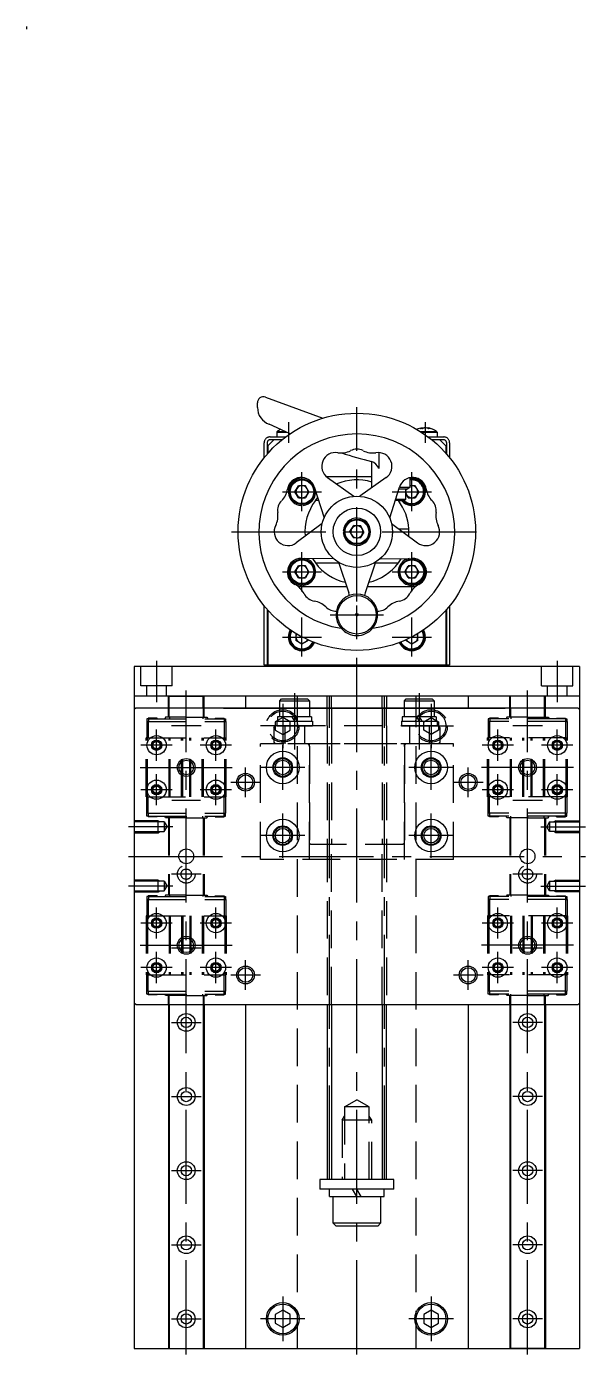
# Model space of a CAD drawing. Extents: x -56 to 493, y -18 to 520.
# Drawn here: x 304.6 to 492.9, y -2 to 445.9 of the extents above; entities that cross this region are included whole.
import ezdxf

# ---------------------------------------------------------------- set-up
doc = ezdxf.new("R2010")
doc.units = 0
for name, pattern in [('CENTER', [50.8, 31.75, -6.35, 6.35, -6.35]), ('DASHED', [19.05, 12.7, -6.35]), ('PHANTOM', [63.5, 31.75, -6.35, 6.35, -6.35, 6.35, -6.35])]:
    doc.linetypes.add(name, pattern=pattern)
doc.layers.get('0').update_dxf_attribs({"linetype": 'CONTINUOUS'})
doc.layers.add('CENTER', color=1, linetype='CENTER')

msp = doc.modelspace()

# ---------------------------------------------------------------- linework, layer by layer
at = {"color": 7, "linetype": 'CONTINUOUS'}
for p, q in [((304.6, 445.91), (304.6, 445.08)), ((382.39, 317.42), (382.39, 319)), ((385.07, 320.88), (404.44, 313.83)), ((389.03, 309.33), (391.59, 309.33)), ((437.22, 309.33), (441.83, 309.33)), ((437.88, 310.52), (437.93, 310.52)), ((438.72, 310.52), (438.56, 310.52)), ((438.72, 310.52), (439.22, 310.52)), ((439.88, 310.52), (439.84, 310.52)), ((439.88, 310.52), (439.89, 310.52)), ((441.83, 309.33), (442.74, 309.33)), ((387.89, 306.5), (385.89, 304.5)), ((390.61, 306.5), (387.89, 306.5)), ((388.89, 309.04), (388.89, 307.5)), ((388.89, 309.04), (392.24, 309.04)), ((437.67, 309.04), (441.94, 309.04)), ((443.89, 306.5), (441.16, 306.5)), ((441.94, 309.04), (442.89, 309.04)), ((442.89, 309.04), (442.89, 307.5)), ((445.89, 304.5), (443.89, 306.5)), ((385.89, 304.5), (385.89, 301.96)), ((423.23, 302.23), (423.23, 296.86)), ((445.89, 304.5), (445.89, 301.96)), ((420.89, 290.3), (420.89, 299.2)), ((420.89, 294), (405.71, 294)), ((405.99, 293.78), (414.89, 287.46)), ((425.76, 293.76), (416.89, 287.46)), ((433.89, 290.5), (433.89, 293.74)), ((395.03, 289), (396.21, 291.04)), ((396.21, 286.96), (395.03, 289)), ((398.56, 291.04), (396.21, 291.04)), ((396.21, 286.96), (398.56, 286.96)), ((399.74, 289), (398.56, 291.04)), ((399.74, 289), (398.56, 286.96)), ((401.53, 290.62), (404.82, 280.15)), ((401.89, 286), (402.67, 286.98)), ((426.95, 280.15), (430.2, 290.53)), ((430.04, 290), (433.02, 290)), ((430.19, 290.5), (433.89, 290.5)), ((432.39, 289.62), (432.61, 290)), ((432.39, 286.5), (432.39, 290)), ((433.21, 286.96), (432.39, 288.38)), ((433.89, 290.5), (433.02, 290)), ((433.21, 286.96), (435.56, 286.96)), ((435.56, 291.04), (433.89, 291.04)), ((436.74, 289), (435.56, 291.04)), ((436.74, 289), (435.56, 286.96)), ((397.05, 284.76), (397.02, 284.41)), ((397.72, 284.76), (397.75, 284.41)), ((402.98, 286), (401.89, 286)), ((429.89, 286), (428.78, 286)), ((428.94, 286.5), (432.39, 286.5)), ((429.89, 286), (431.89, 286)), ((432.39, 286.5), (431.89, 286)), ((434.05, 284.76), (434.02, 284.41)), ((434.72, 284.76), (434.75, 284.41)), ((404.2, 278.24), (395.47, 271.75)), ((427.57, 278.24), (436.3, 271.75)), ((411.65, 275.83), (411.3, 275.86)), ((411.65, 275.17), (411.3, 275.14)), ((413.53, 275.62), (414.82, 277.6)), ((414.6, 273.52), (413.53, 275.62)), ((414.6, 273.52), (416.96, 273.4)), ((417.17, 277.48), (414.82, 277.6)), ((418.24, 275.38), (416.96, 273.4)), ((418.24, 275.38), (417.17, 277.48)), ((429.92, 276.5), (433.36, 276.5)), ((433.36, 273.94), (433.36, 276.5)), ((408.05, 266.41), (397.09, 266.53)), ((400.88, 266.49), (401.89, 265)), ((401.89, 265), (409.75, 265)), ((409.67, 265.24), (413.14, 254.92)), ((422.11, 265.24), (418.63, 254.92)), ((422.03, 265), (429.89, 265)), ((423.72, 266.41), (434.61, 266.53)), ((395.03, 262), (396.21, 264.04)), ((396.21, 259.96), (395.03, 262)), ((398.56, 264.04), (396.21, 264.04)), ((396.21, 259.96), (398.56, 259.96)), ((399.74, 262), (398.56, 264.04)), ((399.74, 262), (398.56, 259.96)), ((432.03, 262), (433.21, 264.04)), ((433.21, 259.96), (432.03, 262)), ((435.56, 264.04), (433.21, 264.04)), ((433.21, 259.96), (435.56, 259.96)), ((436.74, 262), (435.56, 264.04)), ((436.74, 262), (435.56, 259.96)), ((396.05, 257), (412.44, 257)), ((397.05, 257.76), (397.02, 257.41)), ((397.72, 257.76), (397.75, 257.41)), ((419.33, 257), (435.65, 257)), ((434.05, 257.76), (434.02, 257.41)), ((434.72, 257.76), (434.75, 257.41)), ((385.89, 249.04), (385.89, 230.5)), ((445.89, 249.04), (445.89, 230.5)), ((395.34, 241.18), (395.34, 238.82)), ((397.39, 237.64), (395.34, 238.82)), ((399.43, 238.82), (397.39, 237.64)), ((399.43, 238.82), (399.43, 239.04)), ((432.34, 239.04), (432.34, 238.82)), ((434.39, 237.64), (432.34, 238.82)), ((436.43, 238.82), (434.39, 237.64)), ((436.43, 238.82), (436.43, 241.18)), ((438.62, 240.33), (438.97, 240.36)), ((438.62, 239.67), (438.97, 239.64)), ((340.89, 230), (340.89, 0)), ((490.89, 230), (340.89, 230)), ((445.89, 230.5), (385.89, 230.5)), ((385.89, 230), (385.89, 230.5)), ((387.89, 230.5), (387.89, 230)), ((443.89, 230), (443.89, 230.5)), ((445.89, 230.5), (445.89, 230)), ((490.89, 230), (490.89, 0)), ((490.89, 220), (340.89, 220)), ((352.39, 220), (364.39, 220)), ((352.39, 216), (352.39, 220)), ((352.69, 216), (352.69, 220)), ((364.09, 216), (364.09, 220)), ((364.39, 216), (364.39, 220)), ((378.39, 220), (378.39, 216)), ((405.89, 216), (405.89, 220)), ((407.39, 216), (407.39, 220)), ((424.39, 216), (424.39, 220)), ((425.89, 220), (425.89, 216)), ((453.39, 220), (453.39, 216)), ((479.39, 220), (467.39, 220)), ((467.39, 216), (467.39, 220)), ((467.69, 216), (467.69, 220)), ((479.09, 216), (479.09, 220)), ((479.39, 216), (479.39, 220)), ((341.39, 216), (340.89, 215.5)), ((341.39, 216), (340.89, 215.5)), ((340.89, 215.5), (340.89, 116.5)), ((340.89, 215.5), (340.89, 116.5)), ((490.39, 216), (341.39, 216)), ((490.39, 216), (341.39, 216)), ((370.89, 216), (365.89, 216)), ((370.89, 216), (460.89, 216)), ((389.89, 218.5), (390.49, 219.1)), ((389.89, 218.5), (399.89, 218.5)), ((389.89, 216), (389.89, 218.5)), ((390.49, 219.1), (399.29, 219.1)), ((399.29, 219.1), (399.89, 218.5)), ((399.89, 218.5), (399.89, 216)), ((431.89, 218.5), (432.49, 219.1)), ((431.89, 218.5), (441.89, 218.5)), ((431.89, 216), (431.89, 218.5)), ((432.49, 219.1), (441.29, 219.1)), ((441.29, 219.1), (441.89, 218.5)), ((441.89, 218.5), (441.89, 216)), ((460.89, 216), (465.89, 216)), ((490.39, 216), (490.89, 215.5)), ((490.39, 216), (490.89, 215.5)), ((490.89, 215.5), (490.89, 116.5)), ((490.89, 215.5), (490.89, 116.5)), ((341.39, 116), (340.89, 116.5)), ((341.39, 116), (340.89, 116.5)), ((490.39, 116), (490.89, 116.5)), ((490.39, 116), (490.89, 116.5)), ((341.39, 116), (490.39, 116)), ((341.39, 116), (490.39, 116)), ((352.39, 116), (352.39, 0)), ((352.69, 116), (352.69, 0)), ((364.09, 116), (364.09, 0)), ((364.39, 116), (364.39, 0)), ((370.89, 116), (408.89, 116)), ((378.39, 116), (378.39, 0)), ((404.89, 116), (426.89, 116)), ((405.89, 116), (405.89, 57)), ((407.39, 116), (407.39, 57)), ((408.89, 116), (422.89, 116)), ((422.89, 116), (460.89, 116)), ((424.39, 116), (424.39, 57)), ((425.89, 57), (425.89, 116)), ((453.39, 116), (453.39, 0)), ((467.39, 116), (467.39, 0)), ((467.69, 116), (467.69, 0)), ((479.09, 116), (479.09, 0)), ((479.39, 116), (479.39, 0)), ((428.39, 57), (403.39, 57)), ((403.39, 57), (403.39, 53.8)), ((428.39, 53.8), (403.39, 53.8)), ((425.89, 57), (405.89, 57)), ((425.09, 53.8), (406.69, 53.8)), ((406.69, 51.3), (406.69, 53.8)), ((415.89, 51.3), (414.44, 53.8)), ((417.33, 51.3), (415.89, 53.8)), ((425.09, 51.3), (425.09, 53.8)), ((428.39, 53.8), (428.39, 57)), ((406.69, 51.3), (425.09, 51.3)), ((407.89, 42.3), (407.89, 51.3)), ((423.89, 51.3), (423.89, 42.3)), ((423.89, 42.3), (407.89, 42.3)), ((408.89, 41.3), (407.89, 42.3)), ((422.89, 41.3), (408.89, 41.3)), ((423.89, 42.3), (422.89, 41.3)), ((390.89, 12.89), (388.39, 11.44)), ((388.39, 11.44), (388.39, 8.56)), ((393.39, 11.44), (390.89, 12.89)), ((393.39, 8.56), (393.39, 11.44)), ((440.89, 12.89), (438.39, 11.44)), ((438.39, 11.44), (438.39, 8.56)), ((443.39, 11.44), (440.89, 12.89)), ((443.39, 8.56), (443.39, 11.44)), ((388.39, 8.56), (390.89, 7.11)), ((390.89, 7.11), (393.39, 8.56)), ((438.39, 8.56), (440.89, 7.11)), ((440.89, 7.11), (443.39, 8.56)), ((352.39, 0), (364.39, 0)), ((479.39, 0), (467.39, 0)), ((340.89, 0), (490.89, 0))]:
    msp.add_line(p, q, dxfattribs=at)
at = {"color": 3, "linetype": 'PHANTOM'}
for p, q in [((384.64, 300.47), (384.64, 305.5)), ((385.64, 305.5), (385.64, 301.67)), ((386.64, 307.5), (391.89, 307.5)), ((390.61, 306.5), (386.64, 306.5)), ((439.89, 307.5), (445.14, 307.5)), ((445.14, 306.5), (441.16, 306.5)), ((446.14, 301.67), (446.14, 305.5)), ((447.14, 305.5), (447.14, 300.47)), ((384.64, 230.5), (384.64, 250.53)), ((385.64, 249.33), (385.64, 230.5)), ((446.14, 230.5), (446.14, 249.33)), ((447.14, 250.53), (447.14, 230.5)), ((385.64, 230.5), (384.64, 230.5)), ((385.89, 230.5), (385.64, 230.5)), ((446.14, 230.5), (445.89, 230.5)), ((447.14, 230.5), (446.14, 230.5))]:
    msp.add_line(p, q, dxfattribs=at)
at = {"color": 3, "linetype": 'DASHED'}
for p, q in [((343.14, 223.5), (343.14, 230)), ((353.64, 223.5), (353.64, 230)), ((478.14, 223.5), (478.14, 230)), ((488.64, 223.5), (488.64, 230)), ((353.64, 223.5), (343.14, 223.5)), ((345.09, 220), (345.09, 223.5)), ((351.69, 220), (351.69, 223.5)), ((395.89, 0), (395.89, 220)), ((435.89, 0), (435.89, 220)), ((478.14, 223.5), (488.64, 223.5)), ((480.09, 220), (480.09, 223.5)), ((486.69, 220), (486.69, 223.5)), ((352.39, 212.95), (352.39, 216)), ((352.69, 212.95), (352.69, 216)), ((364.09, 216), (364.09, 212.95)), ((364.39, 212.95), (364.39, 216)), ((389.89, 213.1), (389.89, 216)), ((399.89, 216), (399.89, 213.1)), ((405.89, 210), (405.89, 216)), ((405.89, 210), (405.89, 216)), ((407.39, 216), (407.39, 210)), ((407.39, 216), (407.39, 210)), ((424.39, 216), (424.39, 210)), ((424.39, 216), (424.39, 210)), ((425.89, 210), (425.89, 216)), ((425.89, 210), (425.89, 216)), ((431.89, 213.1), (431.89, 216)), ((441.89, 216), (441.89, 213.1)), ((467.39, 212.95), (467.39, 216)), ((467.69, 216), (467.69, 212.95)), ((479.09, 212.95), (479.09, 216)), ((479.39, 212.95), (479.39, 216)), ((345.09, 211.45), (345.09, 205.95)), ((345.59, 211.45), (345.09, 211.45)), ((345.14, 212.45), (345.14, 211.45)), ((345.64, 212.45), (345.14, 212.45)), ((345.59, 212.65), (345.59, 212.45)), ((348.59, 212.65), (345.59, 212.65)), ((345.59, 211.45), (371.19, 211.45)), ((345.59, 211.45), (345.59, 205.95)), ((345.64, 212.45), (371.14, 212.45)), ((345.64, 212.45), (345.64, 211.45)), ((348.59, 212.45), (348.59, 212.65)), ((351.46, 212.95), (351.16, 212.45)), ((352.76, 212.95), (351.46, 212.95)), ((358.39, 212.95), (352.76, 212.95)), ((352.76, 212.95), (352.76, 212.45)), ((358.39, 212.95), (364.02, 212.95)), ((358.39, 212.45), (358.39, 212.95)), ((364.02, 212.95), (364.02, 212.45)), ((364.02, 212.95), (365.32, 212.95)), ((365.32, 212.95), (365.62, 212.45)), ((368.19, 212.65), (368.19, 212.45)), ((368.19, 212.65), (371.19, 212.65)), ((371.14, 212.45), (371.14, 211.45)), ((371.14, 212.45), (371.64, 212.45)), ((371.19, 212.45), (371.19, 212.65)), ((371.19, 211.45), (371.19, 205.95)), ((371.19, 211.45), (371.69, 211.45)), ((371.64, 212.45), (371.64, 211.45)), ((371.69, 211.45), (371.69, 205.95)), ((390.89, 212.89), (388.39, 211.44)), ((388.39, 211.44), (388.39, 208.56)), ((388.89, 211.6), (400.89, 211.6)), ((388.89, 211.6), (388.89, 210)), ((400.59, 213.1), (389.19, 213.1)), ((389.19, 213.1), (389.19, 211.6)), ((393.39, 211.44), (390.89, 212.89)), ((393.39, 208.56), (393.39, 211.44)), ((394.02, 213.1), (394.89, 211.6)), ((394.89, 213.1), (395.75, 211.6)), ((400.59, 213.1), (400.59, 211.6)), ((400.89, 211.6), (400.89, 210)), ((430.89, 211.6), (442.89, 211.6)), ((430.89, 211.6), (430.89, 210)), ((442.59, 213.1), (431.19, 213.1)), ((431.19, 213.1), (431.19, 211.6)), ((436.02, 213.1), (436.89, 211.6)), ((436.89, 213.1), (437.75, 211.6)), ((438.39, 211.44), (440.89, 212.89)), ((438.39, 208.56), (438.39, 211.44)), ((440.89, 212.89), (443.39, 211.44)), ((442.59, 213.1), (442.59, 211.6)), ((442.89, 211.6), (442.89, 210)), ((443.39, 211.44), (443.39, 208.56)), ((460.59, 211.45), (460.09, 211.45)), ((460.09, 211.45), (460.09, 205.95)), ((460.64, 212.45), (460.14, 212.45)), ((460.14, 212.45), (460.14, 211.45)), ((460.59, 212.45), (460.59, 212.65)), ((463.59, 212.65), (460.59, 212.65)), ((486.19, 211.45), (460.59, 211.45)), ((460.59, 211.45), (460.59, 205.95)), ((486.14, 212.45), (460.64, 212.45)), ((460.64, 212.45), (460.64, 211.45)), ((463.59, 212.65), (463.59, 212.45)), ((466.46, 212.95), (466.16, 212.45)), ((467.76, 212.95), (466.46, 212.95)), ((473.39, 212.95), (467.76, 212.95)), ((467.76, 212.95), (467.76, 212.45)), ((473.39, 212.95), (479.02, 212.95)), ((473.39, 212.45), (473.39, 212.95)), ((479.02, 212.95), (480.32, 212.95)), ((479.02, 212.95), (479.02, 212.45)), ((480.32, 212.95), (480.62, 212.45)), ((483.19, 212.45), (483.19, 212.65)), ((483.19, 212.65), (486.19, 212.65)), ((486.14, 212.45), (486.14, 211.45)), ((486.14, 212.45), (486.64, 212.45)), ((486.19, 212.65), (486.19, 212.45)), ((486.19, 211.45), (486.19, 205.95)), ((486.19, 211.45), (486.69, 211.45)), ((486.64, 212.45), (486.64, 211.45)), ((486.69, 211.45), (486.69, 205.95)), ((387.89, 209.5), (388.39, 210)), ((387.89, 209.5), (387.89, 204.5)), ((443.39, 210), (388.39, 210)), ((388.39, 208.56), (390.89, 207.11)), ((388.89, 210), (400.89, 210)), ((390.89, 207.11), (393.39, 208.56)), ((391.59, 210), (391.59, 204)), ((398.19, 210), (398.19, 204)), ((405.89, 210), (405.89, 170)), ((405.89, 210), (405.89, 170)), ((407.39, 210), (407.39, 170)), ((407.39, 210), (407.39, 170)), ((424.39, 210), (424.39, 170)), ((424.39, 210), (424.39, 170)), ((425.89, 210), (425.89, 170)), ((425.89, 210), (425.89, 170)), ((430.89, 210), (442.89, 210)), ((433.59, 210), (433.59, 204)), ((440.89, 207.11), (438.39, 208.56)), ((440.19, 210), (440.19, 204)), ((443.39, 208.56), (440.89, 207.11)), ((443.89, 209.5), (443.39, 210)), ((443.89, 209.5), (443.89, 204.5)), ((344.89, 186.05), (344.89, 205.95)), ((345.39, 205.95), (344.89, 205.95)), ((345.39, 205.95), (371.39, 205.95)), ((345.39, 186.05), (345.39, 205.95)), ((352.59, 186.05), (352.59, 205.95)), ((352.99, 186.05), (352.99, 205.95)), ((356.79, 186.05), (356.79, 205.95)), ((357.19, 186.05), (357.19, 205.95)), ((359.59, 186.05), (359.59, 205.95)), ((359.99, 186.05), (359.99, 205.95)), ((363.79, 186.05), (363.79, 205.95)), ((364.19, 186.05), (364.19, 205.95)), ((371.39, 186.05), (371.39, 205.95)), ((371.39, 205.95), (371.89, 205.95)), ((371.89, 186.05), (371.89, 205.95)), ((448.39, 204), (383.39, 204)), ((383.39, 165), (383.39, 204)), ((387.89, 204.5), (388.39, 204)), ((443.39, 204), (388.39, 204)), ((399.89, 165), (399.89, 204)), ((399.89, 203.2), (399.89, 170.5)), ((431.89, 165), (431.89, 204)), ((431.89, 203.2), (431.89, 170.5)), ((443.89, 204.5), (443.39, 204)), ((448.39, 165), (448.39, 204)), ((459.89, 186.05), (459.89, 205.95)), ((460.39, 205.95), (459.89, 205.95)), ((486.39, 205.95), (460.39, 205.95)), ((460.39, 186.05), (460.39, 205.95)), ((467.59, 186.05), (467.59, 205.95)), ((467.99, 186.05), (467.99, 205.95)), ((471.79, 186.05), (471.79, 205.95)), ((472.19, 186.05), (472.19, 205.95)), ((474.59, 186.05), (474.59, 205.95)), ((474.99, 186.05), (474.99, 205.95)), ((478.79, 186.05), (478.79, 205.95)), ((479.19, 186.05), (479.19, 205.95)), ((486.39, 186.05), (486.39, 205.95)), ((486.39, 205.95), (486.89, 205.95)), ((486.89, 186.05), (486.89, 205.95)), ((345.39, 186.05), (344.89, 186.05)), ((345.09, 180.55), (345.09, 186.05)), ((345.39, 186.05), (371.39, 186.05)), ((345.59, 180.55), (345.59, 186.05)), ((371.19, 180.55), (371.19, 186.05)), ((371.39, 186.05), (371.89, 186.05)), ((371.69, 180.55), (371.69, 186.05)), ((460.39, 186.05), (459.89, 186.05)), ((460.09, 180.55), (460.09, 186.05)), ((486.39, 186.05), (460.39, 186.05)), ((460.59, 180.55), (460.59, 186.05)), ((486.19, 180.55), (486.19, 186.05)), ((486.39, 186.05), (486.89, 186.05)), ((486.69, 180.55), (486.69, 186.05)), ((345.59, 180.55), (345.09, 180.55)), ((345.14, 179.55), (345.14, 180.55)), ((345.64, 179.55), (345.14, 179.55)), ((345.59, 180.55), (371.19, 180.55)), ((345.59, 179.55), (345.59, 179.35)), ((348.59, 179.35), (345.59, 179.35)), ((345.64, 179.55), (345.64, 180.55)), ((345.64, 179.55), (371.14, 179.55)), ((348.59, 179.35), (348.59, 179.55)), ((351.46, 179.05), (351.16, 179.55)), ((352.76, 179.05), (352.76, 179.55)), ((358.39, 179.55), (358.39, 179.05)), ((364.02, 179.05), (364.02, 179.55)), ((365.32, 179.05), (365.62, 179.55)), ((368.19, 179.55), (368.19, 179.35)), ((368.19, 179.35), (371.19, 179.35)), ((371.14, 179.55), (371.14, 180.55)), ((371.14, 179.55), (371.64, 179.55)), ((371.19, 180.55), (371.69, 180.55)), ((371.19, 179.35), (371.19, 179.55)), ((371.64, 179.55), (371.64, 180.55)), ((460.59, 180.55), (460.09, 180.55)), ((460.14, 179.55), (460.14, 180.55)), ((460.64, 179.55), (460.14, 179.55)), ((486.19, 180.55), (460.59, 180.55)), ((460.59, 179.35), (460.59, 179.55)), ((463.59, 179.35), (460.59, 179.35)), ((460.64, 179.55), (460.64, 180.55)), ((486.14, 179.55), (460.64, 179.55)), ((463.59, 179.55), (463.59, 179.35)), ((466.46, 179.05), (466.16, 179.55)), ((467.76, 179.05), (467.76, 179.55)), ((473.39, 179.55), (473.39, 179.05)), ((479.02, 179.05), (479.02, 179.55)), ((480.32, 179.05), (480.62, 179.55)), ((483.19, 179.35), (483.19, 179.55)), ((483.19, 179.35), (486.19, 179.35)), ((486.14, 179.55), (486.14, 180.55)), ((486.14, 179.55), (486.64, 179.55)), ((486.19, 180.55), (486.69, 180.55)), ((486.19, 179.55), (486.19, 179.35)), ((486.64, 179.55), (486.64, 180.55)), ((348.89, 178), (340.89, 178)), ((350.99, 177.62), (340.89, 177.62)), ((348.89, 174), (348.89, 178)), ((348.89, 178), (349.54, 177.62)), ((350.99, 177.62), (350.99, 174.38)), ((350.99, 177.62), (351.92, 176)), ((350.99, 174.38), (351.92, 176)), ((352.76, 179.05), (351.46, 179.05)), ((352.39, 179.05), (352.39, 152.95)), ((352.69, 179.05), (352.69, 152.95)), ((358.39, 179.05), (352.76, 179.05)), ((358.39, 179.05), (364.02, 179.05)), ((364.02, 179.05), (365.32, 179.05)), ((364.09, 179.05), (364.09, 152.95)), ((364.39, 179.05), (364.39, 152.95)), ((467.76, 179.05), (466.46, 179.05)), ((467.39, 179.05), (467.39, 152.95)), ((467.69, 179.05), (467.69, 152.95)), ((473.39, 179.05), (467.76, 179.05)), ((473.39, 179.05), (479.02, 179.05)), ((479.02, 179.05), (480.32, 179.05)), ((479.09, 179.05), (479.09, 152.95)), ((479.39, 179.05), (479.39, 152.95)), ((480.79, 177.62), (479.85, 176)), ((480.79, 174.38), (479.85, 176)), ((480.79, 177.62), (490.89, 177.62)), ((480.79, 177.62), (480.79, 174.38)), ((482.89, 178), (482.23, 177.62)), ((482.89, 174), (482.89, 178)), ((482.89, 178), (490.89, 178)), ((340.89, 174.38), (350.99, 174.38)), ((340.89, 174), (348.89, 174)), ((348.89, 174), (349.54, 174.38)), ((400.39, 170), (399.89, 170.5)), ((431.89, 170.5), (431.39, 170)), ((490.89, 174.38), (480.79, 174.38)), ((482.89, 174), (482.23, 174.38)), ((490.89, 174), (482.89, 174)), ((431.39, 170), (400.39, 170)), ((405.89, 170), (405.89, 116)), ((407.39, 116), (407.39, 170)), ((424.39, 116), (424.39, 170)), ((425.89, 170), (425.89, 116)), ((448.39, 165), (383.39, 165)), ((348.89, 158), (340.89, 158)), ((350.99, 157.62), (340.89, 157.62)), ((348.89, 154), (348.89, 158)), ((348.89, 158), (349.54, 157.62)), ((350.99, 157.62), (350.99, 154.38)), ((350.99, 157.62), (351.92, 156)), ((480.79, 157.62), (479.85, 156)), ((480.79, 157.62), (480.79, 154.38)), ((480.79, 157.62), (490.89, 157.62)), ((482.89, 158), (482.23, 157.62)), ((482.89, 154), (482.89, 158)), ((482.89, 158), (490.89, 158)), ((340.89, 154.38), (350.99, 154.38)), ((340.89, 154), (348.89, 154)), ((345.14, 152.45), (345.14, 151.45)), ((345.64, 152.45), (345.14, 152.45)), ((345.59, 152.45), (345.59, 152.65)), ((348.59, 152.65), (345.59, 152.65)), ((345.64, 152.45), (371.14, 152.45)), ((345.64, 152.45), (345.64, 151.45)), ((348.59, 152.65), (348.59, 152.45)), ((348.89, 154), (349.54, 154.38)), ((350.99, 154.38), (351.92, 156)), ((351.46, 152.95), (351.16, 152.45)), ((352.76, 152.95), (351.46, 152.95)), ((358.39, 152.95), (352.76, 152.95)), ((352.76, 152.95), (352.76, 152.45)), ((358.39, 152.95), (364.02, 152.95)), ((358.39, 152.45), (358.39, 152.95)), ((364.02, 152.95), (364.02, 152.45)), ((364.02, 152.95), (365.32, 152.95)), ((365.32, 152.95), (365.62, 152.45)), ((368.19, 152.45), (368.19, 152.65)), ((368.19, 152.65), (371.19, 152.65)), ((371.14, 152.45), (371.14, 151.45)), ((371.14, 152.45), (371.64, 152.45)), ((371.19, 152.65), (371.19, 152.45)), ((371.64, 152.45), (371.64, 151.45)), ((460.64, 152.45), (460.14, 152.45)), ((460.14, 152.45), (460.14, 151.45)), ((460.59, 152.65), (460.59, 152.45)), ((463.59, 152.65), (460.59, 152.65)), ((486.14, 152.45), (460.64, 152.45)), ((460.64, 152.45), (460.64, 151.45)), ((463.59, 152.45), (463.59, 152.65)), ((466.46, 152.95), (466.16, 152.45)), ((467.76, 152.95), (466.46, 152.95)), ((473.39, 152.95), (467.76, 152.95)), ((467.76, 152.95), (467.76, 152.45)), ((473.39, 152.95), (479.02, 152.95)), ((473.39, 152.45), (473.39, 152.95)), ((479.02, 152.95), (479.02, 152.45)), ((479.02, 152.95), (480.32, 152.95)), ((480.79, 154.38), (479.85, 156)), ((480.32, 152.95), (480.62, 152.45)), ((490.89, 154.38), (480.79, 154.38)), ((482.89, 154), (482.23, 154.38)), ((490.89, 154), (482.89, 154)), ((483.19, 152.65), (483.19, 152.45)), ((483.19, 152.65), (486.19, 152.65)), ((486.14, 152.45), (486.14, 151.45)), ((486.14, 152.45), (486.64, 152.45)), ((486.19, 152.45), (486.19, 152.65)), ((486.64, 152.45), (486.64, 151.45)), ((345.59, 151.45), (345.09, 151.45)), ((345.09, 151.45), (345.09, 145.95)), ((345.59, 151.45), (371.19, 151.45)), ((345.59, 151.45), (345.59, 145.95)), ((371.19, 151.45), (371.69, 151.45)), ((371.19, 151.45), (371.19, 145.95)), ((371.69, 151.45), (371.69, 145.95)), ((460.59, 151.45), (460.09, 151.45)), ((460.09, 151.45), (460.09, 145.95)), ((486.19, 151.45), (460.59, 151.45)), ((460.59, 151.45), (460.59, 145.95)), ((486.19, 151.45), (486.19, 145.95)), ((486.19, 151.45), (486.69, 151.45)), ((486.69, 151.45), (486.69, 145.95)), ((344.89, 145.95), (344.89, 126.05)), ((345.39, 145.95), (344.89, 145.95)), ((345.39, 145.95), (345.39, 126.05)), ((345.39, 145.95), (371.39, 145.95)), ((352.59, 145.95), (352.59, 126.05)), ((352.99, 145.95), (352.99, 126.05)), ((356.79, 145.95), (356.79, 126.05)), ((357.19, 145.95), (357.19, 126.05)), ((359.59, 145.95), (359.59, 126.05)), ((359.99, 145.95), (359.99, 126.05)), ((363.79, 145.95), (363.79, 126.05)), ((364.19, 145.95), (364.19, 126.05)), ((371.39, 145.95), (371.39, 126.05)), ((371.39, 145.95), (371.89, 145.95)), ((371.89, 145.95), (371.89, 126.05)), ((459.89, 145.95), (459.89, 126.05)), ((460.39, 145.95), (459.89, 145.95)), ((460.39, 145.95), (460.39, 126.05)), ((486.39, 145.95), (460.39, 145.95)), ((467.59, 145.95), (467.59, 126.05)), ((467.99, 145.95), (467.99, 126.05)), ((471.79, 145.95), (471.79, 126.05)), ((472.19, 145.95), (472.19, 126.05)), ((474.59, 145.95), (474.59, 126.05)), ((474.99, 145.95), (474.99, 126.05)), ((478.79, 145.95), (478.79, 126.05)), ((479.19, 145.95), (479.19, 126.05)), ((486.39, 145.95), (486.39, 126.05)), ((486.39, 145.95), (486.89, 145.95)), ((486.89, 145.95), (486.89, 126.05)), ((345.39, 126.05), (344.89, 126.05)), ((345.09, 120.55), (345.09, 126.05)), ((345.39, 126.05), (371.39, 126.05)), ((345.59, 120.55), (345.59, 126.05)), ((371.19, 120.55), (371.19, 126.05)), ((371.39, 126.05), (371.89, 126.05)), ((371.69, 120.55), (371.69, 126.05)), ((460.39, 126.05), (459.89, 126.05)), ((460.09, 120.55), (460.09, 126.05)), ((486.39, 126.05), (460.39, 126.05)), ((460.59, 120.55), (460.59, 126.05)), ((486.19, 120.55), (486.19, 126.05)), ((486.39, 126.05), (486.89, 126.05)), ((486.69, 120.55), (486.69, 126.05)), ((345.59, 120.55), (345.09, 120.55)), ((345.14, 119.55), (345.14, 120.55)), ((345.64, 119.55), (345.14, 119.55)), ((345.59, 120.55), (371.19, 120.55)), ((345.59, 119.35), (345.59, 119.55)), ((348.59, 119.35), (345.59, 119.35)), ((345.64, 119.55), (345.64, 120.55)), ((345.64, 119.55), (371.14, 119.55)), ((348.59, 119.55), (348.59, 119.35)), ((351.46, 119.05), (351.16, 119.55)), ((352.76, 119.05), (351.46, 119.05)), ((352.39, 116), (352.39, 119.05)), ((352.69, 116), (352.69, 119.05)), ((352.76, 119.05), (352.76, 119.55)), ((358.39, 119.05), (352.76, 119.05)), ((358.39, 119.55), (358.39, 119.05)), ((358.39, 119.05), (364.02, 119.05)), ((364.02, 119.05), (364.02, 119.55)), ((364.02, 119.05), (365.32, 119.05)), ((364.09, 119.05), (364.09, 116)), ((364.39, 116), (364.39, 119.05)), ((365.32, 119.05), (365.62, 119.55)), ((368.19, 119.35), (368.19, 119.55)), ((368.19, 119.35), (371.19, 119.35)), ((371.14, 119.55), (371.14, 120.55)), ((371.14, 119.55), (371.64, 119.55)), ((371.19, 120.55), (371.69, 120.55)), ((371.19, 119.55), (371.19, 119.35)), ((371.64, 119.55), (371.64, 120.55)), ((460.59, 120.55), (460.09, 120.55)), ((460.14, 119.55), (460.14, 120.55)), ((460.64, 119.55), (460.14, 119.55)), ((486.19, 120.55), (460.59, 120.55)), ((460.59, 119.55), (460.59, 119.35)), ((463.59, 119.35), (460.59, 119.35)), ((460.64, 119.55), (460.64, 120.55)), ((486.14, 119.55), (460.64, 119.55)), ((463.59, 119.35), (463.59, 119.55)), ((466.46, 119.05), (466.16, 119.55)), ((467.76, 119.05), (466.46, 119.05)), ((467.39, 116), (467.39, 119.05)), ((467.69, 119.05), (467.69, 116)), ((467.76, 119.05), (467.76, 119.55)), ((473.39, 119.05), (467.76, 119.05)), ((473.39, 119.55), (473.39, 119.05)), ((473.39, 119.05), (479.02, 119.05)), ((479.02, 119.05), (479.02, 119.55)), ((479.02, 119.05), (480.32, 119.05)), ((479.09, 116), (479.09, 119.05)), ((479.39, 116), (479.39, 119.05)), ((480.32, 119.05), (480.62, 119.55)), ((483.19, 119.55), (483.19, 119.35)), ((483.19, 119.35), (486.19, 119.35)), ((486.14, 119.55), (486.14, 120.55)), ((486.14, 119.55), (486.64, 119.55)), ((486.19, 120.55), (486.69, 120.55)), ((486.19, 119.35), (486.19, 119.55)), ((486.64, 119.55), (486.64, 120.55)), ((411.7, 81.5), (415.89, 83.92)), ((411.7, 81.5), (411.7, 57)), ((420.07, 81.5), (411.7, 81.5)), ((420.07, 81.5), (415.89, 83.92)), ((420.07, 57), (420.07, 81.5)), ((410.89, 77), (411.7, 78.41)), ((410.89, 77), (410.89, 57)), ((420.89, 77), (410.89, 77)), ((420.89, 77), (420.07, 78.41)), ((420.89, 57), (420.89, 77))]:
    msp.add_line(p, q, dxfattribs=at)
at = {"color": 7, "linetype": 'CONTINUOUS', "flags": 128}
for points in [[(393.36, 308.56), (390.5, 309.83), (386.33, 311.78)], [(434.39, 291.04), (434.12, 291.02), (433.89, 290.98)], [(429.89, 265), (430.62, 266.05), (430.84, 266.41)], [(438.39, 240), (438.21, 241.18), (437.82, 242.05)], [(438.03, 242.19), (438.45, 241.25), (438.64, 240)], [(438.97, 240.36), (438.7, 241.61), (438.32, 242.38)]]:
    msp.add_lwpolyline(points, dxfattribs=at)
at = {"color": 7, "linetype": 'CONTINUOUS'}
for centre, radius in [((415.89, 275.5), 40), ((397.39, 289), 4.25), ((397.39, 289), 4), ((415.89, 275.5), 12), ((415.89, 275.5), 8), ((415.89, 275.5), 4.25), ((415.89, 275.5), 4), ((397.39, 262), 4.25), ((397.39, 262), 4), ((434.39, 262), 4.25), ((434.39, 262), 4), ((415.89, 247.5), 6.5), ((415.89, 247.5), 0.415), ((348.39, 203.5), 3.25), ((368.39, 203.5), 3.25), ((463.39, 203.5), 3.25), ((483.39, 203.5), 3.25), ((348.39, 203.5), 1.75), ((348.39, 203.5), 1.23), ((368.39, 203.5), 1.75), ((368.39, 203.5), 1.23), ((463.39, 203.5), 1.75), ((463.39, 203.5), 1.23), ((483.39, 203.5), 1.75), ((483.39, 203.5), 1.23), ((358.39, 196), 2.46), ((390.89, 196), 5.5), ((390.89, 196), 3.3), ((390.89, 196), 2.46), ((440.89, 196), 5.5), ((440.89, 196), 3.3), ((440.89, 196), 2.46), ((473.39, 196), 2.46), ((378.39, 191), 2.46), ((453.39, 191), 2.46), ((348.39, 188.5), 3.25), ((348.39, 188.5), 1.75), ((348.39, 188.5), 1.23), ((368.39, 188.5), 3.25), ((368.39, 188.5), 1.75), ((368.39, 188.5), 1.23), ((463.39, 188.5), 3.25), ((463.39, 188.5), 1.75), ((463.39, 188.5), 1.23), ((483.39, 188.5), 3.25), ((483.39, 188.5), 1.75), ((483.39, 188.5), 1.23), ((390.89, 173), 5.5), ((390.89, 173), 3.3), ((390.89, 173), 2.46), ((440.89, 173), 5.5), ((440.89, 173), 3.3), ((440.89, 173), 2.46), ((358.39, 166), 2.5), ((473.39, 166), 2.5), ((348.39, 143.5), 3.25), ((348.39, 143.5), 1.75), ((348.39, 143.5), 1.23), ((368.39, 143.5), 3.25), ((368.39, 143.5), 1.75), ((368.39, 143.5), 1.23), ((463.39, 143.5), 3.25), ((463.39, 143.5), 1.75), ((463.39, 143.5), 1.23), ((483.39, 143.5), 3.25), ((483.39, 143.5), 1.75), ((483.39, 143.5), 1.23), ((358.39, 136), 2.46), ((473.39, 136), 2.46), ((348.39, 128.5), 3.25), ((348.39, 128.5), 1.75), ((368.39, 128.5), 3.25), ((368.39, 128.5), 1.75), ((463.39, 128.5), 3.25), ((463.39, 128.5), 1.75), ((483.39, 128.5), 3.25), ((483.39, 128.5), 1.75), ((348.39, 128.5), 1.23), ((368.39, 128.5), 1.23), ((378.39, 126), 2.46), ((453.39, 126), 2.46), ((463.39, 128.5), 1.23), ((483.39, 128.5), 1.23), ((358.39, 110), 3), ((473.39, 110), 3), ((358.39, 110), 1.75), ((473.39, 110), 1.75), ((358.39, 85), 3), ((358.39, 85), 1.75), ((473.39, 85), 3), ((473.39, 85), 1.75), ((358.39, 60), 3), ((473.39, 60), 3), ((358.39, 60), 1.75), ((473.39, 60), 1.75), ((358.39, 35), 3), ((358.39, 35), 1.75), ((473.39, 35), 3), ((473.39, 35), 1.75), ((390.89, 10), 5.5), ((390.89, 10), 5), ((440.89, 10), 5.5), ((440.89, 10), 5), ((358.39, 10), 3), ((358.39, 10), 1.75), ((473.39, 10), 3), ((473.39, 10), 1.75)]:
    msp.add_circle(centre, radius, dxfattribs=at)
at = {"color": 3, "linetype": 'DASHED'}
for centre, radius in [((390.89, 210), 5.5), ((390.89, 210), 5), ((440.89, 210), 5.5), ((440.89, 210), 5), ((358.39, 160), 3), ((358.39, 160), 1.75), ((473.39, 160), 3), ((473.39, 160), 1.75)]:
    msp.add_circle(centre, radius, dxfattribs=at)
at = {"color": 3, "linetype": 'CONTINUOUS'}
for centre, radius in [((348.39, 203.5), 1.5), ((368.39, 203.5), 1.5), ((463.39, 203.5), 1.5), ((483.39, 203.5), 1.5), ((358.39, 196), 3), ((390.89, 196), 3), ((440.89, 196), 3), ((473.39, 196), 3), ((378.39, 191), 3), ((453.39, 191), 3), ((348.39, 188.5), 1.5), ((368.39, 188.5), 1.5), ((463.39, 188.5), 1.5), ((483.39, 188.5), 1.5), ((390.89, 173), 3), ((440.89, 173), 3), ((348.39, 143.5), 1.5), ((368.39, 143.5), 1.5), ((463.39, 143.5), 1.5), ((483.39, 143.5), 1.5), ((358.39, 136), 3), ((473.39, 136), 3), ((348.39, 128.5), 1.5), ((368.39, 128.5), 1.5), ((463.39, 128.5), 1.5), ((483.39, 128.5), 1.5), ((378.39, 126), 3), ((453.39, 126), 3)]:
    msp.add_circle(centre, radius, dxfattribs=at)
at = {"color": 7, "linetype": 'CONTINUOUS'}
for centre, radius, start, end in [((384.39, 319), 2, 70, 180), ((388.39, 317.42), 6, 180, 250), ((389.25, 309.04), 0.36, 126.3584, 180), ((392.89, 304.1), 6.5, 115.0209, 126.3584), ((438.89, 304.1), 6.5, 98.9312, 114.9749), ((438.55, 307.6), 2.99, 102.0034, 116.6964), ((437.61, 306.09), 4.19, 84.6164, 95.3836), ((439.25, 306.6), 3.99, 100.1094, 112.9255), ((439.34, 307.6), 2.99, 102.0034, 116.6964), ((438.52, 306.6), 3.99, 67.0745, 79.8906), ((439.18, 306.6), 3.99, 67.0745, 79.8906), ((438.89, 304.1), 6.5, 53.6416, 81.0688), ((440.4, 307.29), 2.99, 83.6264, 96.3736), ((442.53, 309.04), 0.36, 0, 53.6416), ((415.89, 275.5), 33, 279.2441, 260.7559), ((408.72, 297.57), 4.67, 80.8741, 234.2413), ((410.58, 308.99), 6.91, 260.6019, 297.3359), ((464.84, 473.76), 180, 252.505, 255.8569), ((415.88, 298.71), 4.66, 63.4685, 117.1581), ((421.19, 308.99), 6.91, 242.6368, 279.3707), ((423.05, 297.56), 4.67, 305.3893, 99.1183), ((419.49, 295.46), 4, 20.5, 70), ((397.11, 289.15), 4.66, 18.4881, 171.2179), ((397.39, 289), 4.6, 53.8379, 265.5), ((415.89, 275.5), 17.5, 73.3985, 112.8664), ((434.66, 289.14), 4.67, 8.8307, 162.6516), ((434.39, 289), 4.6, 274.5, 96.2401), ((434.39, 289), 4.25, 270, 96.7563), ((434.39, 289), 4, 270, 97.1808), ((385.71, 290.88), 6.87, 314.771, 351.4514), ((397.39, 289), 2.04, 150, 210), ((397.39, 289), 2.04, 90, 150), ((397.39, 289), 2.04, 210, 270), ((397.39, 289), 2.04, 30, 90), ((397.39, 289), 2.04, 270, 330), ((397.39, 289), 4.6, 274.5, 2.1956), ((397.39, 289), 2.04, 330, 30), ((434.39, 289), 2.04, 150, 168.3592), ((434.39, 289), 2.04, 191.6408, 210), ((434.39, 289), 2.04, 210, 270), ((434.39, 289), 2.04, 30, 90), ((434.39, 289), 2.04, 270, 330), ((434.39, 289), 2.04, 330, 30), ((446.06, 290.88), 6.87, 188.5486, 225.229), ((393.72, 282.71), 4.57, 134.3074, 189.1855), ((415.89, 275.5), 17.5, 143.1301, 185.0114), ((415.89, 275.5), 17.5, 3.2758, 36.8699), ((434.39, 289), 4.6, 220.7057, 265.5), ((434.39, 289), 4.25, 224.9009, 270), ((434.39, 289), 4, 228.5904, 270), ((438.05, 282.71), 4.57, 350.8145, 45.6926), ((382.26, 280.83), 7.04, 332.9344, 9.3617), ((415.89, 275.5), 4.6, 184.5, 175.5), ((449.51, 280.83), 7.04, 170.6383, 207.0656), ((392.69, 275.5), 4.67, 151.8595, 306.5902), ((415.89, 275.5), 2.04, 146.9754, 206.9754), ((415.89, 275.5), 2.04, 206.9754, 266.9754), ((415.89, 275.5), 2.04, 86.9754, 146.9754), ((415.89, 275.5), 2.04, 266.9754, 326.9754), ((415.89, 275.5), 2.04, 26.9754, 86.9754), ((415.89, 275.5), 2.04, 326.9754, 26.9754), ((439.09, 275.5), 4.67, 233.3843, 27.1258), ((397.11, 261.86), 4.66, 90.2916, 243.159), ((397.39, 262), 4.6, 106.6251, 265.5), ((397.39, 262), 4.6, 274.5, 79.0621), ((415.89, 275.5), 17.5, 216.8699, 257.0112), ((415.89, 275.5), 17.5, 283.1103, 323.1301), ((434.39, 262), 4.6, 100.8209, 265.5), ((434.66, 261.86), 4.67, 296.833, 90.6555), ((434.39, 262), 4.6, 274.5, 74.172), ((397.39, 262), 2.04, 150, 210), ((397.39, 262), 2.04, 90, 150), ((397.39, 262), 2.04, 210, 270), ((397.39, 262), 2.04, 30, 90), ((397.39, 262), 2.04, 270, 330), ((397.39, 262), 2.04, 330, 30), ((434.39, 262), 2.04, 150, 210), ((434.39, 262), 2.04, 90, 150), ((434.39, 262), 2.04, 210, 270), ((434.39, 262), 2.04, 30, 90), ((434.39, 262), 2.04, 270, 330), ((434.39, 262), 2.04, 330, 30), ((391.92, 251.54), 6.89, 26.5846, 63.4135), ((439.85, 251.54), 6.89, 116.5865, 153.4154), ((402.26, 256.74), 4.68, 206.932, 261.5815), ((400.5, 245.31), 6.89, 44.5718, 81.4285), ((415.89, 247.5), 7, 319.2272, 220.7728), ((408.74, 253.44), 4.64, 7.2757, 18.6388), ((897.18, 144.63), 491.1, 167.021, 167.129), ((431.27, 245.31), 6.89, 98.5715, 135.4282), ((429.51, 256.74), 4.68, 278.4185, 333.068), ((408.72, 253.43), 4.67, 225.0686, 273.5235), ((423.05, 253.43), 4.67, 266.4765, 314.9314), ((397.39, 240), 4.6, 148.7914, 336.1582), ((397.39, 240), 4.25, 149.0102, 335.9393), ((397.39, 240), 4, 149.1631, 335.7864), ((415.89, 247.5), 7, 220.7728, 319.2272), ((415.89, 247.5), 7, 220.7728, 319.2272), ((397.39, 240), 2.04, 150.1366, 180), ((397.39, 240), 2.04, 180, 240), ((397.39, 240), 2.04, 240, 300), ((397.39, 240), 2.04, 300, 334.8129), ((434.39, 240), 4.6, 203.8418, 355.5), ((434.39, 240), 4.25, 204.0607, 0), ((434.39, 240), 4, 204.2136, 0), ((434.39, 240), 2.04, 205.1871, 240), ((434.39, 240), 2.04, 240, 300), ((434.39, 240), 2.04, 300, 0), ((434.39, 240), 2.04, 0, 29.8634)]:
    msp.add_arc(centre, radius, start, end, dxfattribs=at)
at = {"color": 3, "linetype": 'PHANTOM'}
for centre, radius, start, end in [((386.64, 305.5), 2, 90, 180), ((386.64, 305.5), 1, 90, 180), ((445.14, 305.5), 2, 360, 90), ((445.14, 305.5), 1, 0, 90)]:
    msp.add_arc(centre, radius, start, end, dxfattribs=at)
at = {"color": 3, "linetype": 'DASHED'}
for centre, start, end in [((399.09, 203.2), 0, 90), ((432.69, 203.2), 90, 180)]:
    msp.add_arc(centre, 0.8, start, end, dxfattribs=at)
at = {"layer": 'CENTER', "color": 1, "linetype": 'CENTER'}
for p, q in [((415.89, -2), (415.89, 317.5)), ((392.89, 312.52), (392.89, 305.5)), ((438.89, 312.52), (438.89, 305.5)), ((397.39, 282.4), (397.39, 295.6)), ((434.39, 282.4), (434.39, 295.6)), ((390.79, 289), (403.99, 289)), ((427.79, 289), (440.99, 289)), ((373.66, 275.5), (457.57, 275.5)), ((397.39, 255.4), (397.39, 268.6)), ((434.39, 255.4), (434.39, 268.6)), ((390.79, 262), (403.99, 262)), ((427.79, 262), (440.99, 262)), ((397.39, 233.4), (397.39, 246.6)), ((406.89, 247.5), (424.89, 247.5)), ((415.89, 244.35), (415.89, 250.65)), ((434.39, 233.4), (434.39, 246.6)), ((390.79, 240), (403.99, 240)), ((427.79, 240), (440.99, 240)), ((348.39, 232), (348.39, 218)), ((483.39, 232), (483.39, 218)), ((358.39, -2), (358.39, 222)), ((394.89, 221.1), (394.89, 202)), ((406.64, 57), (406.64, 220)), ((425.14, 57), (425.14, 220)), ((436.89, 221.1), (436.89, 202)), ((473.39, -2), (473.39, 222)), ((390.89, 217.5), (390.89, 202.5)), ((440.89, 217.5), (440.89, 202.5)), ((348.39, 198.25), (348.39, 208.75)), ((363.39, 210), (353.39, 210)), ((368.39, 198.25), (368.39, 208.75)), ((398.39, 210), (383.39, 210)), ((433.39, 210), (448.39, 210)), ((463.39, 198.25), (463.39, 208.75)), ((478.39, 210), (468.39, 210)), ((483.39, 198.25), (483.39, 208.75)), ((353.64, 203.5), (343.14, 203.5)), ((373.64, 203.5), (363.14, 203.5)), ((390.89, 188.5), (390.89, 203.5)), ((440.89, 188.5), (440.89, 203.5)), ((468.64, 203.5), (458.14, 203.5)), ((488.64, 203.5), (478.14, 203.5)), ((342.89, 196), (373.89, 196)), ((348.39, 183.25), (348.39, 193.75)), ((368.39, 183.25), (368.39, 193.75)), ((378.39, 186), (378.39, 196)), ((398.39, 196), (383.39, 196)), ((448.39, 196), (433.39, 196)), ((453.39, 186), (453.39, 196)), ((488.89, 196), (457.89, 196)), ((463.39, 183.25), (463.39, 193.75)), ((483.39, 183.25), (483.39, 193.75)), ((353.64, 188.5), (343.14, 188.5)), ((373.64, 188.5), (363.14, 188.5)), ((373.39, 191), (383.39, 191)), ((448.39, 191), (458.39, 191)), ((468.64, 188.5), (458.14, 188.5)), ((488.64, 188.5), (478.14, 188.5)), ((353.59, 185), (363.19, 185)), ((468.39, 185), (478.39, 185)), ((390.89, 165.5), (390.89, 180.5)), ((440.89, 165.5), (440.89, 180.5)), ((353.92, 176), (338.89, 176)), ((477.85, 176), (492.89, 176)), ((398.39, 173), (383.39, 173)), ((448.39, 173), (433.39, 173)), ((338.89, 166), (492.89, 166)), ((363.39, 160), (353.39, 160)), ((478.39, 160), (468.39, 160)), ((353.92, 156), (338.89, 156)), ((477.85, 156), (492.89, 156)), ((348.39, 138.25), (348.39, 148.75)), ((368.39, 138.25), (368.39, 148.75)), ((463.39, 138.25), (463.39, 148.75)), ((483.39, 138.25), (483.39, 148.75)), ((353.64, 143.5), (343.14, 143.5)), ((373.64, 143.5), (363.14, 143.5)), ((468.64, 143.5), (458.14, 143.5)), ((488.64, 143.5), (478.14, 143.5)), ((342.89, 136), (373.89, 136)), ((363.39, 135), (353.39, 135)), ((488.89, 136), (457.89, 136)), ((478.39, 135), (468.39, 135)), ((348.39, 123.25), (348.39, 133.75)), ((368.39, 123.25), (368.39, 133.75)), ((378.39, 121), (378.39, 131)), ((453.39, 121), (453.39, 131)), ((463.39, 123.25), (463.39, 133.75)), ((483.39, 123.25), (483.39, 133.75)), ((353.64, 128.5), (343.14, 128.5)), ((373.64, 128.5), (363.14, 128.5)), ((373.39, 126), (383.39, 126)), ((448.39, 126), (458.39, 126)), ((468.64, 128.5), (458.14, 128.5)), ((488.64, 128.5), (478.14, 128.5)), ((353.39, 110), (363.39, 110)), ((478.39, 110), (468.39, 110)), ((353.39, 85), (363.39, 85)), ((478.39, 85), (468.39, 85)), ((353.39, 60), (363.39, 60)), ((478.39, 60), (468.39, 60)), ((353.39, 35), (363.39, 35)), ((478.39, 35), (468.39, 35)), ((390.89, 17.5), (390.89, 2.5)), ((440.89, 17.5), (440.89, 2.5)), ((353.39, 10), (363.39, 10)), ((398.39, 10), (383.39, 10)), ((448.39, 10), (433.39, 10)), ((478.39, 10), (468.39, 10))]:
    msp.add_line(p, q, dxfattribs=at)

doc.saveas('drawing.dxf')
